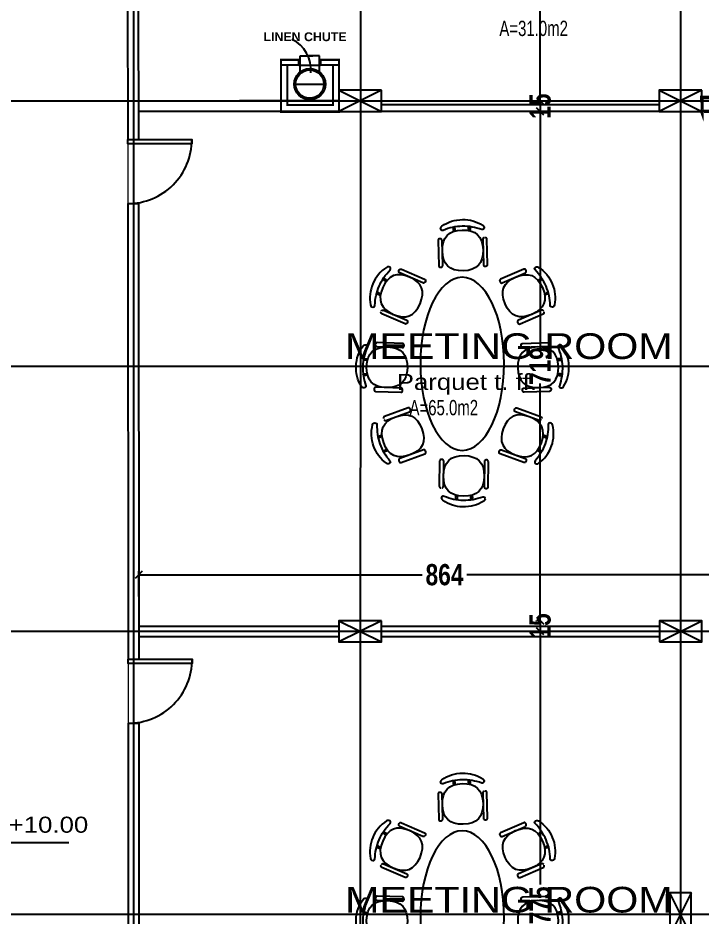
# Model space of a CAD drawing. Extents: x 285329 to 658348, y -83126 to -16980.
# Drawn here: x 350798 to 351764, y -40977 to -39706 of the extents above; entities that cross this region are included whole.
import ezdxf

# ---------------------------------------------------------------- set-up
doc = ezdxf.new("R2010")
doc.units = 0
doc.layers.get('0').update_dxf_attribs({"linetype": 'CONTINUOUS'})
doc.layers.get('DEFPOINTS').update_dxf_attribs({"color": 9, "linetype": 'CONTINUOUS'})
for name, color, linetype, lineweight in [('A-text finishing', 6, 'CONTINUOUS', 13), ('A-text function', 30, 'CONTINUOUS', 20), ('VIS', 8, 'CONTINUOUS', 18)]:
    doc.layers.add(name, color=color, linetype=linetype, lineweight=lineweight)
for name, color, linetype in [('AXIS', 1, 'CONTINUOUS'), ('COLUMN', 5, 'CONTINUOUS'), ('FURNITURE', 4, 'CONTINUOUS'), ('TEXT', 3, 'CONTINUOUS'), ('WALL', 7, 'CONTINUOUS'), ('WALL1', 2, 'CONTINUOUS')]:
    doc.layers.add(name, color=color, linetype=linetype)
doc.styles.add('ARIAL', font='BOD_CB.TTF', dxfattribs={"width": 1.2})
doc.styles.add('CITYBLUEPRINT', font='cityb___.ttf', dxfattribs={"width": 0.8})
doc.styles.get("Standard").update_dxf_attribs({"font": 'sanss___.ttf', "height": 15})
doc.styles.add('STYLE4', font='arialbd.ttf', dxfattribs={"height": 0.2})
doc.dimstyles.new('50', dxfattribs={"dimtxt": 30, "dimasz": 10, "dimexe": 5, "dimexo": 6, "dimgap": 5, "dimtad": 0, "dimdec": 0, "dimdsep": 46, "dimtxsty": 'CITYBLUEPRINT', "dimblk1": 'OBLIQUE', "dimblk2": 'OBLIQUE', "dimsah": 1, "dimcen": 0.05, "dimdle": 0.03, "dimclre": 22, "dimclrt": 7, "dimadec": 0, "dimazin": 0, "dimtfac": 1, "dimtdec": 0, "dimtix": 1, "dimtmove": 0, "dimatfit": 3, "dimldrblk": 'OBLIQUE', "dimfxl": 1, "dimtolj": 1, "dimtzin": 0, "dimarcsym": 0})

# ---------------------------------------------------------------- blocks, each defined once
blk = doc.blocks.new('COLUMN')
at = {"layer": 'AXIS'}
for p, q in [((236924.7, -9644.3), (236984.7, -9674.3)), ((236984.7, -9644.3), (236924.7, -9674.3))]:
    blk.add_line(p, q, dxfattribs=at)
at = {"layer": 'COLUMN'}
blk.add_lwpolyline([(236924.7, -9644.3), (236984.7, -9644.3), (236984.7, -9674.3), (236924.7, -9674.3)], close=True, dxfattribs=at)
blk = doc.blocks.new('cbcb')
at = {"layer": 'AXIS'}
for p, q in [((328671.3, -10741.8), (328670.7, -14326.1)), ((329123.2, -10741.8), (329122.7, -14326.1)), ((327238.2, -11454.5), (329573.7, -11454.5)), ((327245.1, -11829.3), (329572, -11829.3)), ((327229.2, -12204), (329570.3, -12204)), ((327222.6, -12603.7), (329572, -12603.7))]:
    blk.add_line(p, q, dxfattribs=at)
at = {"layer": 'WALL', "linetype": 'Continuous', "ltscale": 3}
blk.add_lwpolyline([(329108.2, -12211.8), (329108, -12211.8)], dxfattribs=at)
at = {"layer": 'WALL', "linetype": 'Continuous', "xscale": -1}
for p in [(565625.4, -1795.2), (566077.9, -1795.2), (565625.4, -2544.7)]:
    blk.add_blockref('COLUMN', p, dxfattribs=at)
for p, rotation in [((92168.8, -21863.3), 180), ((338782.5, -249558.4), 270)]:
    blk.add_blockref('COLUMN', p, dxfattribs=dict(at, rotation=rotation))
blk = doc.blocks.new('dining 8ppl')
for points in [[(2.2, 123.9, 0.149661), (-20.9, 115.8, 0.49793), (-21.6, 111.3, 0.313814), (-19.5, 110.9, -0.093303), (2.9, 116.1, -0.092992), (25.6, 112.6, 0.313814), (27.6, 113.2, 0.49793), (26.6, 117.6, 0.1536)], [(13.5, 113.2, 0.039111), (13.5, 114.1, 0.051874), (13.3, 114.8, 0.095151), (13, 115.4, 0.20992), (12.7, 115.5, 0.20992), (12.4, 115.4, 0.095151), (12, 114.9, 0.051874), (11.8, 114.2, 0.039111), (11.7, 113.2, 0.039111), (11.8, 112.2, 0.051874), (12, 111.5, 0.095151), (12.3, 111, 0.20992), (12.6, 110.8, 0.20992), (12.9, 111, 0.095151), (13.2, 111.5, 0.051874), (13.4, 112.2, 0.039111)], [(-93.3, 104.5, -0.149661), (-68.9, 107, -0.49793), (-66.4, 103.3, -0.313814), (-68.2, 102, 0.093303), (-90.6, 97.1, 0.092992), (-109.6, 84.3, -0.313814), (-111.7, 83.9, -0.49793), (-112.7, 88.3, -0.1536)], [(-4.2, 113, 0.039111), (-4.3, 113.9, 0.051874), (-4.4, 114.6, 0.095151), (-4.8, 115.2, 0.20992), (-5.1, 115.3, 0.20992), (-5.3, 115.2, 0.095151), (-5.7, 114.7, 0.051874), (-5.9, 114, 0.039111), (-6, 113, 0.039111), (-5.9, 112.1, 0.051874), (-5.8, 111.4, 0.095151), (-5.4, 110.8, 0.20992), (-5.1, 110.7, 0.20992), (-4.9, 110.8, 0.095151), (-4.5, 111.3, 0.051874), (-4.3, 112, 0.039111)], [(95.9, 103.5, 0.149661), (71.4, 104.7, 0.49793), (69.1, 100.8, 0.313814), (70.9, 99.6, -0.093303), (93.6, 96.1, -0.092992), (113.3, 84.4, 0.313814), (115.4, 84.1, 0.49793), (116.1, 88.6, 0.1536)], [(-82.8, 97.3, -0.039111), (-83.2, 98.2, -0.051874), (-83.3, 98.9, -0.095151), (-83.3, 99.6, -0.20992), (-83.1, 99.8, -0.20992), (-82.8, 99.9, -0.095151), (-82.2, 99.5, -0.051874), (-81.7, 99, -0.039111), (-81.2, 98.1, -0.039111), (-80.9, 97.3, -0.051874), (-80.7, 96.5, -0.095151), (-80.8, 95.9, -0.20992), (-81, 95.6, -0.20992), (-81.3, 95.6, -0.095151), (-81.9, 96, -0.051874), (-82.3, 96.5, -0.039111)], [(32.1, 101.1), (33.1, 71.7, -0.414214), (31.3, 69.7), (30.3, 69.7, -0.414214), (28.3, 71.5), (27.4, 101, -0.414214), (29.2, 102.9), (30.2, 103, -0.414214)], [(85.8, 95.8, 0.039111), (86.1, 96.7, 0.051874), (86.2, 97.4, 0.095151), (86.1, 98.1, 0.20992), (85.9, 98.3, 0.20992), (85.6, 98.3, 0.095151), (85, 97.9, 0.051874), (84.6, 97.4, 0.039111), (84.2, 96.5, 0.039111), (83.9, 95.6, 0.051874), (83.8, 94.9, 0.095151), (83.9, 94.2, 0.20992), (84.1, 94, 0.20992), (84.4, 94, 0.095151), (84.9, 94.4, 0.051874), (85.4, 95, 0.039111)], [(-98.9, 89.9, -0.039111), (-99.3, 90.8, -0.051874), (-99.4, 91.5, -0.095151), (-99.4, 92.2, -0.20992), (-99.2, 92.4, -0.20992), (-98.9, 92.4, -0.095151), (-98.3, 92.1, -0.051874), (-97.8, 91.6, -0.039111), (-97.3, 90.7, -0.039111), (-97, 89.8, -0.051874), (-96.8, 89.1, -0.095151), (-96.9, 88.5, -0.20992), (-97.1, 88.2, -0.20992), (-97.4, 88.2, -0.095151), (-98, 88.6, -0.051874), (-98.4, 89.1, -0.039111)], [(102.3, 89.4, 0.039111), (102.6, 90.3, 0.051874), (102.7, 91, 0.095151), (102.6, 91.7, 0.20992), (102.4, 91.9, 0.20992), (102.1, 91.9, 0.095151), (101.6, 91.5, 0.051874), (101.1, 90.9, 0.039111), (100.7, 90.1, 0.039111), (100.4, 89.2, 0.051874), (100.3, 88.4, 0.095151), (100.4, 87.8, 0.20992), (100.6, 87.6, 0.20992), (100.9, 87.6, 0.095151), (101.4, 87.9, 0.051874), (101.9, 88.5, 0.039111)], [(-110.6, 71.1), (-98.9, 44.1, 0.414214), (-96.4, 43.1), (-95.5, 43.5, 0.414214), (-94.5, 46), (-106.3, 73, 0.414214), (-108.8, 74), (-109.6, 73.6, 0.414214)], [(115.1, 71.2), (105, 43.6, -0.414214), (102.6, 42.5), (101.7, 42.8, -0.414214), (100.5, 45.2), (110.6, 72.9, -0.414214), (113.1, 74), (114, 73.7, -0.414214)], [(-168.5, -0.2, 0.149661), (-161.8, -23.8, 0.49793), (-157.4, -24.8, 0.313814), (-156.8, -22.7, -0.093303), (-160.7, 0, -0.092992), (-155.9, 22.4, 0.313814), (-156.4, 24.5, 0.49793), (-160.8, 23.8, 0.1536)], [(-144.1, 28.3), (-114.6, 27.5, -0.414214), (-112.8, 25.6), (-112.8, 24.6, -0.414214), (-114.7, 22.8), (-144.2, 23.6, -0.414214), (-146, 25.5), (-146, 26.4, -0.414214)], [(167, -0.7, 0.149661), (159.3, 22.6, 0.49793), (154.9, 23.4, 0.313814), (154.4, 21.2, -0.093303), (159.2, -1.3, -0.092992), (155.2, -23.8, 0.313814), (155.8, -25.9, 0.49793), (160.2, -25, 0.1536)], [(-157.2, 10.4, 0.039111), (-158.1, 10.4, 0.051874), (-158.8, 10.3, 0.095151), (-159.4, 10, 0.20992), (-159.6, 9.7, 0.20992), (-159.5, 9.4, 0.095151), (-158.9, 9, 0.051874), (-158.2, 8.8, 0.039111), (-157.3, 8.6, 0.039111), (-156.3, 8.6, 0.051874), (-155.6, 8.8, 0.095151), (-155, 9.1, 0.20992), (-154.9, 9.3, 0.20992), (-155, 9.6, 0.095151), (-155.5, 10, 0.051874), (-156.2, 10.3, 0.039111)], [(156.2, 5.9, 0.039111), (157.1, 6, 0.051874), (157.8, 6.1, 0.095151), (158.4, 6.5, 0.20992), (158.6, 6.7, 0.20992), (158.4, 7, 0.095151), (157.9, 7.4, 0.051874), (157.2, 7.6, 0.039111), (156.2, 7.7, 0.039111), (155.3, 7.7, 0.051874), (154.6, 7.5, 0.095151), (154, 7.2, 0.20992), (153.9, 6.9, 0.20992), (154, 6.6, 0.095151), (154.5, 6.3, 0.051874), (155.2, 6, 0.039111)], [(-158, -7.3, 0.039111), (-159, -7.3, 0.051874), (-159.7, -7.4, 0.095151), (-160.3, -7.7, 0.20992), (-160.4, -8, 0.20992), (-160.3, -8.3, 0.095151), (-159.8, -8.7, 0.051874), (-159.1, -8.9, 0.039111), (-158.1, -9.1, 0.039111), (-157.2, -9.1, 0.051874), (-156.5, -8.9, 0.095151), (-155.9, -8.6, 0.20992), (-155.7, -8.4, 0.20992), (-155.8, -8.1, 0.095151), (-156.4, -7.7, 0.051874), (-157.1, -7.4, 0.039111)], [(156, -11.8, 0.039111), (157, -11.8, 0.051874), (157.7, -11.6, 0.095151), (158.3, -11.3, 0.20992), (158.4, -11, 0.20992), (158.3, -10.7, 0.095151), (157.7, -10.3, 0.051874), (157, -10.1, 0.039111), (156.1, -10, 0.039111), (155.1, -10.1, 0.051874), (154.4, -10.2, 0.095151), (153.8, -10.5, 0.20992), (153.7, -10.8, 0.20992), (153.8, -11.1, 0.095151), (154.4, -11.5, 0.051874), (155.1, -11.7, 0.039111)], [(143.6, -30.2), (114.2, -30.5, -0.414214), (112.2, -28.7), (112.2, -27.7, -0.414214), (114.1, -25.8), (143.5, -25.4, -0.414214), (145.5, -27.3), (145.5, -28.2, -0.414214)], [(-110.6, -71.7), (-98.9, -44.7, -0.414214), (-96.4, -43.7), (-95.5, -44.1, -0.414214), (-94.5, -46.6), (-106.3, -73.6, -0.414214), (-108.8, -74.6), (-109.6, -74.2, -0.414214)], [(115.1, -71.9), (105, -44.2, 0.414214), (102.6, -43.1), (101.7, -43.4, 0.414214), (100.5, -45.8), (110.6, -73.5, 0.414214), (113.1, -74.6), (114, -74.3, 0.414214)], [(32.1, -101.7), (33.1, -72.3, 0.414214), (31.3, -70.4), (30.3, -70.3, 0.414214), (28.3, -72.2), (27.4, -101.6, 0.414214), (29.2, -103.6), (30.2, -103.6, 0.414214)], [(-93.3, -105.1, 0.149661), (-68.9, -107.6, 0.49793), (-66.4, -103.9, 0.313814), (-68.2, -102.6, -0.093303), (-90.6, -97.8, -0.092992), (-109.6, -84.9, 0.313814), (-111.7, -84.6, 0.49793), (-112.7, -89, 0.1536)], [(-98.9, -90.6, 0.039111), (-99.3, -91.4, 0.051874), (-99.4, -92.2, 0.095151), (-99.4, -92.8, 0.20992), (-99.2, -93.1, 0.20992), (-98.9, -93.1, 0.095151), (-98.3, -92.7, 0.051874), (-97.8, -92.2, 0.039111), (-97.3, -91.3, 0.039111), (-97, -90.5, 0.051874), (-96.8, -89.7, 0.095151), (-96.9, -89.1, 0.20992), (-97.1, -88.9, 0.20992), (-97.4, -88.8, 0.095151), (-98, -89.2, 0.051874), (-98.4, -89.7, 0.039111)], [(95.9, -104.2, -0.149661), (71.4, -105.3, -0.49793), (69.1, -101.4, -0.313814), (70.9, -100.2, 0.093303), (93.6, -96.7, 0.092992), (113.3, -85, -0.313814), (115.4, -84.8, -0.49793), (116.1, -89.2, -0.1536)], [(102.3, -90, -0.039111), (102.6, -90.9, -0.051874), (102.7, -91.6, -0.095151), (102.6, -92.3, -0.20992), (102.4, -92.5, -0.20992), (102.1, -92.5, -0.095151), (101.6, -92.1, -0.051874), (101.1, -91.5, -0.039111), (100.7, -90.7, -0.039111), (100.4, -89.8, -0.051874), (100.3, -89.1, -0.095151), (100.4, -88.4, -0.20992), (100.6, -88.2, -0.20992), (100.9, -88.2, -0.095151), (101.4, -88.6, -0.051874), (101.9, -89.1, -0.039111)], [(-82.8, -98, 0.039111), (-83.2, -98.9, 0.051874), (-83.3, -99.6, 0.095151), (-83.3, -100.2, 0.20992), (-83.1, -100.5, 0.20992), (-82.8, -100.5, 0.095151), (-82.2, -100.1, 0.051874), (-81.7, -99.6, 0.039111), (-81.2, -98.8, 0.039111), (-80.9, -97.9, 0.051874), (-80.7, -97.2, 0.095151), (-80.8, -96.5, 0.20992), (-81, -96.3, 0.20992), (-81.3, -96.3, 0.095151), (-81.9, -96.6, 0.051874), (-82.3, -97.1, 0.039111)], [(85.8, -96.4, -0.039111), (86.1, -97.4, -0.051874), (86.2, -98.1, -0.095151), (86.1, -98.7, -0.20992), (85.9, -98.9, -0.20992), (85.6, -98.9, -0.095151), (85, -98.6, -0.051874), (84.6, -98, -0.039111), (84.2, -97.1, -0.039111), (83.9, -96.2, -0.051874), (83.8, -95.5, -0.095151), (83.9, -94.9, -0.20992), (84.1, -94.6, -0.20992), (84.4, -94.6, -0.095151), (84.9, -95, -0.051874), (85.4, -95.6, -0.039111)], [(2.2, -124.5, -0.149661), (-20.9, -116.4, -0.49793), (-21.6, -112, -0.313814), (-19.5, -111.5, 0.093303), (2.9, -116.8, 0.092992), (25.6, -113.3, -0.313814), (27.6, -113.8, -0.49793), (26.6, -118.2, -0.1536)], [(-4.2, -113.6, -0.039111), (-4.3, -114.6, -0.051874), (-4.4, -115.3, -0.095151), (-4.8, -115.8, -0.20992), (-5.1, -116, -0.20992), (-5.3, -115.8, -0.095151), (-5.7, -115.3, -0.051874), (-5.9, -114.6, -0.039111), (-6, -113.6, -0.039111), (-5.9, -112.7, -0.051874), (-5.8, -112, -0.095151), (-5.4, -111.4, -0.20992), (-5.1, -111.3, -0.20992), (-4.9, -111.4, -0.095151), (-4.5, -112, -0.051874), (-4.3, -112.6, -0.039111)], [(13.5, -113.8, -0.039111), (13.5, -114.7, -0.051874), (13.3, -115.5, -0.095151), (13, -116, -0.20992), (12.7, -116.2, -0.20992), (12.4, -116, -0.095151), (12, -115.5, -0.051874), (11.8, -114.8, -0.039111), (11.7, -113.8, -0.039111), (11.8, -112.9, -0.051874), (12, -112.2, -0.095151), (12.3, -111.6, -0.20992), (12.6, -111.5, -0.20992), (12.9, -111.6, -0.095151), (13.2, -112.1, -0.051874), (13.4, -112.8, -0.039111)]]:
    blk.add_lwpolyline(points, format="xyb", close=True)
for points in [[(-14.3, 105.1), (-16.8, 101.7), (-18.5, 97.5), (-19.5, 92.7), (-19.7, 87.1), (-19.1, 81.5), (-17.9, 76.7), (-15.9, 72.7), (-13.2, 69.5), (-9.7, 67), (-5.6, 65.3), (-0.7, 64.3), (4.8, 64.1), (10.4, 64.7), (15.2, 65.9), (19.2, 67.9), (22.4, 70.6), (24.9, 74.1), (26.6, 78.2), (27.6, 83.1), (27.8, 88.6), (27.2, 94.2), (26, 99), (24, 103), (21.3, 106.2), (17.9, 108.7), (13.7, 110.4), (8.9, 111.4), (3.3, 111.6), (-2.3, 111), (-7.1, 109.8), (-11.1, 107.8)], [(-70.3, 94.5), (-66.6, 92.5), (-63.3, 89.5), (-60.3, 85.5), (-57.8, 80.6), (-55.9, 75.3), (-55, 70.4), (-55.1, 65.9), (-56.1, 61.9), (-58.2, 58.1), (-61.2, 54.8), (-65.1, 51.9), (-70.1, 49.3), (-75.4, 47.4), (-80.2, 46.5), (-84.7, 46.6), (-88.8, 47.7), (-92.5, 49.7), (-95.8, 52.7), (-98.8, 56.7), (-101.3, 61.6), (-103.2, 66.9), (-104.1, 71.8), (-104, 76.3), (-103, 80.4), (-101, 84.1), (-97.9, 87.4), (-94, 90.3), (-89, 92.9), (-83.8, 94.8), (-78.9, 95.7), (-74.4, 95.6)], [(73.5, 92.3), (69.9, 90), (66.7, 86.8), (64, 82.7), (61.8, 77.6), (60.2, 72.2), (59.6, 67.3), (60, 62.8), (61.2, 58.8), (63.5, 55.2), (66.7, 52.1), (70.8, 49.4), (75.9, 47.1), (81.3, 45.6), (86.2, 44.9), (90.7, 45.3), (94.7, 46.6), (98.3, 48.8), (101.4, 52), (104.1, 56.2), (106.4, 61.3), (108, 66.6), (108.6, 71.5), (108.2, 76), (106.9, 80), (104.7, 83.6), (101.5, 86.8), (97.3, 89.5), (92.2, 91.7), (86.9, 93.3), (82, 93.9), (77.5, 93.6)], [(-150.7, -17.9), (-147.4, -20.5), (-143.4, -22.5), (-138.6, -23.7), (-133, -24.2), (-127.5, -24), (-122.6, -23), (-118.5, -21.3), (-115.1, -18.8), (-112.4, -15.5), (-110.4, -11.5), (-109.2, -6.7), (-108.7, -1.1), (-108.9, 4.5), (-109.9, 9.3), (-111.7, 13.4), (-114.2, 16.8), (-117.4, 19.5), (-121.5, 21.5), (-126.3, 22.7), (-131.8, 23.2), (-137.4, 23), (-142.3, 22), (-146.4, 20.3), (-149.8, 17.8), (-152.5, 14.5), (-154.4, 10.5), (-155.7, 5.7), (-156.2, 0.1), (-156, -5.5), (-155, -10.3), (-153.2, -14.5)], [(148.5, 16.2), (145.1, 18.8), (141, 20.6), (136.2, 21.6), (130.6, 21.9), (125, 21.5), (120.2, 20.3), (116.2, 18.4), (112.9, 15.8), (110.3, 12.4), (108.5, 8.3), (107.4, 3.4), (107.1, -2.1), (107.6, -7.7), (108.8, -12.5), (110.7, -16.6), (113.3, -19.9), (116.7, -22.4), (120.8, -24.2), (125.6, -25.3), (131.2, -25.6), (136.8, -25.1), (141.6, -24), (145.6, -22.1), (148.9, -19.4), (151.5, -16), (153.3, -11.9), (154.3, -7.1), (154.6, -1.5), (154.2, 4), (153, 8.8), (151.1, 12.9)], [(-70.3, -95.2), (-66.6, -93.1), (-63.3, -90.1), (-60.3, -86.1), (-57.8, -81.2), (-55.9, -75.9), (-55, -71.1), (-55.1, -66.6), (-56.1, -62.5), (-58.2, -58.8), (-61.2, -55.4), (-65.1, -52.5), (-70.1, -49.9), (-75.4, -48.1), (-80.2, -47.2), (-84.7, -47.2), (-88.8, -48.3), (-92.5, -50.3), (-95.8, -53.3), (-98.8, -57.3), (-101.3, -62.3), (-103.2, -67.5), (-104.1, -72.4), (-104, -76.9), (-103, -81), (-101, -84.7), (-97.9, -88), (-94, -91), (-89, -93.5), (-83.8, -95.4), (-78.9, -96.3), (-74.4, -96.2)], [(73.5, -92.9), (69.9, -90.6), (66.7, -87.4), (64, -83.3), (61.8, -78.2), (60.2, -72.8), (59.6, -67.9), (60, -63.5), (61.2, -59.4), (63.5, -55.8), (66.7, -52.7), (70.8, -50), (75.9, -47.7), (81.3, -46.2), (86.2, -45.6), (90.7, -45.9), (94.7, -47.2), (98.3, -49.5), (101.4, -52.6), (104.1, -56.8), (106.4, -61.9), (108, -67.3), (108.6, -72.2), (108.2, -76.6), (106.9, -80.7), (104.7, -84.3), (101.5, -87.4), (97.3, -90.1), (92.2, -92.4), (86.9, -93.9), (82, -94.5), (77.5, -94.2)], [(-14.3, -105.7), (-16.8, -102.3), (-18.5, -98.1), (-19.5, -93.3), (-19.7, -87.7), (-19.1, -82.2), (-17.9, -77.4), (-15.9, -73.3), (-13.2, -70.1), (-9.7, -67.6), (-5.6, -65.9), (-0.7, -64.9), (4.8, -64.7), (10.4, -65.3), (15.2, -66.6), (19.2, -68.5), (22.4, -71.3), (24.9, -74.7), (26.6, -78.8), (27.6, -83.7), (27.8, -89.3), (27.2, -94.8), (26, -99.6), (24, -103.6), (21.3, -106.9), (17.9, -109.3), (13.7, -111.1), (8.9, -112), (3.3, -112.2), (-2.3, -111.7), (-7.1, -110.4), (-11.1, -108.4)]]:
    blk.add_lwpolyline(points, close=True)
for points in [[(-61.7, 94.4, 0.414214), (-62.7, 91.9), (-51, 64.9, 0.414214), (-48.5, 63.9), (-47.6, 64.3, 0.414214), (-46.6, 66.8), (-58.3, 93.8, 0.414214), (-60.8, 94.8)], [(-22, 101.3, -0.414214), (-20.1, 99.4), (-19.1, 70, -0.414214), (-21, 68), (-21.9, 68, -0.414214), (-23.9, 69.8), (-24.8, 99.3, -0.414214), (-23, 101.2)], [(64.9, 91.6, -0.414214), (66, 89.2), (55.9, 61.5, -0.414214), (53.5, 60.4), (52.6, 60.7, -0.414214), (51.5, 63.1), (61.6, 90.8, -0.414214), (64, 91.9)], [(144.8, 24, -0.414214), (142.9, 22.1), (113.5, 21.7, -0.414214), (111.6, 23.6), (111.6, 24.5, -0.414214), (113.4, 26.4), (142.9, 26.8, -0.414214), (144.8, 24.9)], [(-147.3, -25.8, -0.414214), (-145.4, -23.9), (-116, -24.7, -0.414214), (-114.1, -26.6), (-114.1, -27.6, -0.414214), (-116.1, -29.4), (-145.5, -28.7, -0.414214), (-147.4, -26.7)], [(64.9, -92.2, 0.414214), (66, -89.8), (55.9, -62.1, 0.414214), (53.5, -61), (52.6, -61.3, 0.414214), (51.5, -63.8), (61.6, -91.4, 0.414214), (64, -92.6)], [(-61.7, -95, -0.414214), (-62.7, -92.5), (-51, -65.5, -0.414214), (-48.5, -64.5), (-47.6, -64.9, -0.414214), (-46.6, -67.4), (-58.3, -94.4, -0.414214), (-60.8, -95.4)], [(-22, -101.9, 0.414214), (-20.1, -100), (-19.1, -70.6, 0.414214), (-21, -68.7), (-21.9, -68.6, 0.414214), (-23.9, -70.5), (-24.8, -99.9, 0.414214), (-23, -101.9)]]:
    blk.add_lwpolyline(points, format="xyb")
blk.add_ellipse((0, 0), major_axis=(-101.1, 0), ratio=0.483764)
blk = doc.blocks.new('_Oblique')
at = {"color": 0, "lineweight": -2}
blk.add_line((-0.5, -0.5), (0.5, 0.5), dxfattribs=at)
blk = doc.blocks.new('*D2500')
at = {"layer": 'DEFPOINTS', "color": 0, "linetype": 'Continuous', "lineweight": 5, "transparency": 16777216}
for p in [(351548.8, -39343.1), (351535.9, -39823.5), (351535.9, -39823.5)]:
    blk.add_point(p, dxfattribs=at)
at = {"layer": 'VIS', "color": 22, "linetype": 'Continuous', "lineweight": -2, "transparency": 16777216}
for p, q in [((351542.8, -39343.1), (351530.9, -39343.1)), ((351529.9, -39823.5), (351530.9, -39823.5))]:
    blk.add_line(p, q, dxfattribs=at)
at = {"layer": 'VIS', "color": 0, "linetype": 'Continuous', "lineweight": -2, "transparency": 16777216}
for p, q in [((351535.9, -39343.1), (351535.9, -39549.6)), ((351535.9, -39823.6), (351535.9, -39617))]:
    blk.add_line(p, q, dxfattribs=at)
at = {"layer": 'VIS', "color": 0, "linetype": 'Continuous', "lineweight": -2, "transparency": 16777216, "xscale": 10, "yscale": 10, "zscale": 10}
for p, rotation in [((351535.9, -39343.1), 90), ((351535.9, -39823.5), 270)]:
    blk.add_blockref('_Oblique', p, dxfattribs=dict(at, rotation=rotation))
at = {"layer": 'VIS', "color": 7, "linetype": 'Continuous', "lineweight": 5, "transparency": 16777216, "insert": (351535.9, -39583.3), "char_height": 30, "attachment_point": 5, "rotation": 90, "style": 'CITYBLUEPRINT'}
blk.add_mtext('\\A1;480', dxfattribs=at)
blk = doc.blocks.new('*D2501')
at = {"layer": 'DEFPOINTS', "color": 0, "linetype": 'Continuous', "lineweight": 5, "transparency": 16777216}
for p in [(351535.9, -39823.5), (351535.9, -39838.5), (351535.9, -39838.5)]:
    blk.add_point(p, dxfattribs=at)
at = {"layer": 'VIS', "color": 0, "linetype": 'Continuous', "lineweight": -2, "transparency": 16777216}
for p, q in [((351535.9, -39823.5), (351535.9, -39813.5)), ((351535.9, -39823.5), (351535.9, -39838.5)), ((351535.9, -39838.5), (351535.9, -39848.5))]:
    blk.add_line(p, q, dxfattribs=at)
at = {"layer": 'VIS', "color": 22, "linetype": 'Continuous', "lineweight": -2, "transparency": 16777216}
for p, q in [((351529.9, -39823.5), (351530.9, -39823.5)), ((351529.9, -39838.5), (351530.9, -39838.5))]:
    blk.add_line(p, q, dxfattribs=at)
at = {"layer": 'VIS', "color": 0, "linetype": 'Continuous', "lineweight": -2, "transparency": 16777216, "xscale": 10, "yscale": 10, "zscale": 10}
for p, rotation in [((351535.9, -39823.5), 270), ((351535.9, -39838.5), 90)]:
    blk.add_blockref('_Oblique', p, dxfattribs=dict(at, rotation=rotation))
at = {"layer": 'VIS', "color": 7, "linetype": 'Continuous', "lineweight": 5, "transparency": 16777216, "insert": (351535.9, -39831), "char_height": 30, "attachment_point": 5, "rotation": 90, "style": 'CITYBLUEPRINT'}
blk.add_mtext('\\A1;15', dxfattribs=at)
blk = doc.blocks.new('*D2502')
at = {"layer": 'DEFPOINTS', "color": 0, "linetype": 'Continuous', "lineweight": 5, "transparency": 16777216}
for p in [(351535.9, -39838.5), (351535.9, -40558), (351535.9, -40558)]:
    blk.add_point(p, dxfattribs=at)
at = {"layer": 'VIS', "color": 22, "linetype": 'Continuous', "lineweight": -2, "transparency": 16777216}
for p, q in [((351529.9, -39838.5), (351530.9, -39838.5)), ((351529.9, -40558), (351530.9, -40558))]:
    blk.add_line(p, q, dxfattribs=at)
at = {"layer": 'VIS', "color": 0, "linetype": 'Continuous', "lineweight": -2, "transparency": 16777216}
for p, q in [((351535.9, -39838.5), (351535.9, -40173.7)), ((351535.9, -40558), (351535.9, -40222.8))]:
    blk.add_line(p, q, dxfattribs=at)
at = {"layer": 'VIS', "color": 0, "linetype": 'Continuous', "lineweight": -2, "transparency": 16777216, "xscale": 10, "yscale": 10, "zscale": 10}
for p, rotation in [((351535.9, -39838.5), 90), ((351535.9, -40558), 270)]:
    blk.add_blockref('_Oblique', p, dxfattribs=dict(at, rotation=rotation))
at = {"layer": 'VIS', "color": 7, "linetype": 'Continuous', "lineweight": 5, "transparency": 16777216, "insert": (351535.9, -40198.3), "char_height": 30, "attachment_point": 5, "rotation": 90, "style": 'CITYBLUEPRINT'}
blk.add_mtext('\\A1;719', dxfattribs=at)
blk = doc.blocks.new('*D2503')
at = {"layer": 'DEFPOINTS', "color": 0, "linetype": 'Continuous', "lineweight": 5, "transparency": 16777216}
for p in [(351535.9, -40558), (351535.9, -40573), (351535.9, -40573)]:
    blk.add_point(p, dxfattribs=at)
at = {"layer": 'VIS', "color": 0, "linetype": 'Continuous', "lineweight": -2, "transparency": 16777216}
for p, q in [((351535.9, -40558), (351535.9, -40548)), ((351535.9, -40558), (351535.9, -40573)), ((351535.9, -40573), (351535.9, -40583))]:
    blk.add_line(p, q, dxfattribs=at)
at = {"layer": 'VIS', "color": 22, "linetype": 'Continuous', "lineweight": -2, "transparency": 16777216}
for p, q in [((351529.9, -40558), (351530.9, -40558)), ((351529.9, -40573), (351530.9, -40573))]:
    blk.add_line(p, q, dxfattribs=at)
at = {"layer": 'VIS', "color": 0, "linetype": 'Continuous', "lineweight": -2, "transparency": 16777216, "xscale": 10, "yscale": 10, "zscale": 10}
for p, rotation in [((351535.9, -40558), 270), ((351535.9, -40573), 90)]:
    blk.add_blockref('_Oblique', p, dxfattribs=dict(at, rotation=rotation))
at = {"layer": 'VIS', "color": 7, "linetype": 'Continuous', "lineweight": 5, "transparency": 16777216, "insert": (351535.9, -40565.5), "char_height": 30, "attachment_point": 5, "rotation": 90, "style": 'CITYBLUEPRINT'}
blk.add_mtext('\\A1;15', dxfattribs=at)
blk = doc.blocks.new('*D2504')
at = {"layer": 'DEFPOINTS', "color": 0, "linetype": 'Continuous', "lineweight": 5, "transparency": 16777216}
for p in [(351535.9, -40573), (351535.9, -41347.7), (351535.9, -41347.7)]:
    blk.add_point(p, dxfattribs=at)
at = {"layer": 'VIS', "color": 22, "linetype": 'Continuous', "lineweight": -2, "transparency": 16777216}
for p, q in [((351529.9, -40573), (351530.9, -40573)), ((351529.9, -41347.7), (351530.9, -41347.7))]:
    blk.add_line(p, q, dxfattribs=at)
at = {"layer": 'VIS', "color": 0, "linetype": 'Continuous', "lineweight": -2, "transparency": 16777216}
for p, q in [((351535.9, -40573), (351535.9, -40930.9)), ((351535.9, -41347.7), (351535.9, -40989.8))]:
    blk.add_line(p, q, dxfattribs=at)
at = {"layer": 'VIS', "color": 0, "linetype": 'Continuous', "lineweight": -2, "transparency": 16777216, "xscale": 10, "yscale": 10, "zscale": 10}
for p, rotation in [((351535.9, -40573), 90), ((351535.9, -41347.7), 270)]:
    blk.add_blockref('_Oblique', p, dxfattribs=dict(at, rotation=rotation))
at = {"layer": 'VIS', "color": 7, "linetype": 'Continuous', "lineweight": 5, "transparency": 16777216, "insert": (351535.9, -40960.4), "char_height": 30, "attachment_point": 5, "rotation": 90, "style": 'CITYBLUEPRINT'}
blk.add_mtext('\\A1;775', dxfattribs=at)
blk = doc.blocks.new('*D2514')
at = {"layer": 'DEFPOINTS', "color": 0, "linetype": 'Continuous', "lineweight": 5, "transparency": 16777216}
for p in [(351832.6, -40493.2), (351832.6, -40513.2), (350968.9, -40529.7)]:
    blk.add_point(p, dxfattribs=at)
at = {"layer": 'VIS', "color": 22, "linetype": 'Continuous', "lineweight": -2, "transparency": 16777216}
for p, q in [((350968.9, -40523.7), (350968.9, -40488.2)), ((351832.6, -40507.2), (351832.6, -40488.2))]:
    blk.add_line(p, q, dxfattribs=at)
at = {"layer": 'VIS', "color": 0, "linetype": 'Continuous', "lineweight": -2, "transparency": 16777216}
for p, q in [((350968.9, -40493.2), (351369.2, -40493.2)), ((351832.7, -40493.2), (351432.3, -40493.2))]:
    blk.add_line(p, q, dxfattribs=at)
at = {"layer": 'VIS', "color": 0, "linetype": 'Continuous', "lineweight": -2, "transparency": 16777216, "xscale": 10, "yscale": 10, "zscale": 10, "rotation": 180}
blk.add_blockref('_Oblique', (350968.9, -40493.2), dxfattribs=at)
at = {"layer": 'VIS', "color": 0, "linetype": 'Continuous', "lineweight": -2, "transparency": 16777216, "xscale": 10, "yscale": 10, "zscale": 10}
blk.add_blockref('_Oblique', (351832.6, -40493.2), dxfattribs=at)
at = {"layer": 'VIS', "color": 7, "linetype": 'Continuous', "lineweight": 5, "transparency": 16777216, "insert": (351400.8, -40493.2), "char_height": 30, "attachment_point": 5, "style": 'CITYBLUEPRINT'}
blk.add_mtext('\\A1;864', dxfattribs=at)

msp = doc.modelspace()

# ---------------------------------------------------------------- linework, layer by layer
at = {"layer": 'AXIS'}
msp.add_line((350961.98, -42661.74), (350961.98, -39010.91), dxfattribs=at)
at = {"layer": 'FURNITURE'}
msp.add_line((351251.67, -40573.04), (351332.98, -40573.04), dxfattribs=at)
at = {"layer": 'FURNITURE', "flags": 128}
for points in [[(350953.61, -39878.3), (351043.92, -39878.3), (351043.92, -39884.3), (350953.61, -39884.3), (350953.61, -39878.3)], [(350954.13, -40612.63), (351044.44, -40612.63), (351044.44, -40618.63), (350954.13, -40618.63), (350954.13, -40612.63)]]:
    msp.add_lwpolyline(points, dxfattribs=at)
at = {"layer": 'FURNITURE'}
for centre in [(350953.61, -39878.3), (350954.13, -40612.63)]:
    msp.add_arc(centre, 90.31, 269.93904, 0, dxfattribs=at)
at = {"layer": 'VIS', "linetype": 'Continuous', "lineweight": 5}
for p, q in [((350953.61, -39878.3), (350953.52, -39968.61)), ((350954.13, -40612.63), (350954.03, -40702.94))]:
    msp.add_line(p, q, dxfattribs=at)
at = {"layer": 'WALL', "ltscale": 3}
for p, q in [((350953.23, -39562.61), (350953.45, -39878.31)), ((350968.32, -39683.38), (350968.45, -39878.3)), ((351251.67, -39823.54), (350968.42, -39823.74)), ((351252.14, -39823.54), (351111.45, -39823.54)), ((351252.14, -39823.54), (351111.45, -39823.54)), ((351251.67, -39838.54), (350968.43, -39838.74)), ((350953.52, -39968.61), (350968.42, -39968.6)), ((350953.52, -39968.61), (350953.97, -40612.64)), ((350968.52, -39968.6), (350968.97, -40612.63)), ((350968.94, -40565.54), (351251.67, -40565.54)), ((351311.67, -40565.54), (351704.46, -40565.54)), ((350968.95, -40580.54), (351251.67, -40580.54)), ((351311.67, -40580.54), (351704.46, -40580.54)), ((350954.03, -40702.94), (350968.93, -40702.93)), ((350954.03, -40702.94), (350954.49, -41347.71)), ((350969.03, -40702.93), (350969.49, -41347.7))]:
    msp.add_line(p, q, dxfattribs=at)
at = {"layer": 'WALL', "linetype": 'Continuous'}
for p, q in [((351196.82, -39785.27), (351196.82, -39759.83)), ((351196.82, -39759.83), (351214.91, -39759.83)), ((351224.21, -39759.83), (351206.13, -39759.83)), ((351224.21, -39785.27), (351224.21, -39759.83)), ((351194.95, -39772.85), (351225.88, -39772.85)), ((351190.52, -39799.84), (351230.52, -39799.84)), ((351311.67, -39828.54), (351704.14, -39828.54)), ((351704.14, -39838.54), (351311.67, -39838.54)), ((350953.61, -39878.3), (350968.61, -39878.3)), ((350954.13, -40612.63), (350969.13, -40612.63)), ((350729.94, -40871.35), (350870.29, -40871.35))]:
    msp.add_line(p, q, dxfattribs=at)
at = {"layer": 'WALL', "linetype": 'Continuous', "ltscale": 3, "const_width": 5}
msp.add_lwpolyline([(351853.68, -39438.08), (351952.62, -39438.08), (351907.34, -39838.32), (351764.06, -39838.32), (351764.14, -39838.54), (351764.14, -39818.71), (351887.34, -39818.71), (351932.62, -39458.08), (351853.68, -39458.08), (351853.68, -39438.08)], dxfattribs=at)
at = {"layer": 'WALL', "linetype": 'Continuous', "const_width": 3}
for points in [[(351251.67, -39839.31), (351169.97, -39839.31), (351169.97, -39765.51)], [(351169.97, -39765.51), (351178.97, -39765.51), (351194.95, -39765.51), (351194.95, -39772.85), (351178.97, -39772.85)], [(351243.3, -39829.31), (351243.3, -39772.85), (351225.88, -39772.85), (351225.88, -39765.51), (351251.67, -39765.51), (351251.67, -39839.31), (351169.97, -39839.31), (351169.97, -39765.51), (351194.95, -39765.51), (351194.95, -39772.85), (351178.97, -39772.85), (351178.97, -39829.31), (351243.3, -39829.31), (351243.3, -39772.85), (351225.88, -39772.85), (351225.88, -39765.51), (351251.67, -39765.51)], [(351196.82, -39765.51), (351169.97, -39765.51)], [(351196.82, -39772.85), (351169.97, -39772.85)], [(351251.67, -39765.51), (351224.21, -39765.51)], [(351251.67, -39772.85), (351224.21, -39772.85)], [(351251.67, -39765.51), (351242.58, -39765.51), (351225.88, -39765.51), (351225.88, -39772.85), (351242.58, -39772.85)], [(351244.56, -39839.43), (351244.56, -39839.31)]]:
    msp.add_lwpolyline(points, dxfattribs=at)
at = {"layer": 'WALL', "linetype": 'Continuous'}
for radius in [22, 20]:
    msp.add_circle((351210.52, -39799.84), radius, dxfattribs=at)
at = {"layer": 'WALL', "linetype": 'Continuous', "ltscale": 3}
msp.add_arc((351165.12, -39779.11), 46.98, 354.04144, 64.79616, dxfattribs=at)
at = {"layer": 'WALL1', "linetype": 'ByBlock', "ltscale": 3}
msp.add_line((351169.97, -39780.51), (351169.97, -39765.51), dxfattribs=at)

# ---------------------------------------------------------------- block references
at = {"layer": 'FURNITURE', "extrusion": (0, 0, -1), "xscale": 1.21, "yscale": 1.21, "zscale": 1.21, "rotation": 270.0000000000001}
for p in [(-351425.89, -40195.1), (-351425.89, -40977.27)]:
    msp.add_blockref('dining 8ppl', p, dxfattribs=at)
at = {"layer": 'VIS', "linetype": 'Continuous', "lineweight": 5}
msp.add_blockref('cbcb', (22610.92, -28369.04), dxfattribs=at)

# ---------------------------------------------------------------- texts
at = {"layer": 'A-text finishing', "style": 'ARIAL', "width": 1.2}
for s, p in [('Parquet t. ff.', (351333.32, -40231.94)), ('+10.00', (350785.33, -40857.65))]:
    msp.add_text(s, height=22.68, dxfattribs=at).set_placement(p)
at = {"layer": 'A-text function', "char_height": 36.288, "width": 1099.3541, "attachment_point": 1, "style": 'ARIAL'}
for insert in [(351260.41, -40151.96), (351260.41, -40934.12)]:
    msp.add_mtext('MEETING ROOM', dxfattribs=dict(at, insert=insert))
at = {"layer": 'TEXT', "width": 0.7}
for s, p in [('A=31.0m2', (351478.27, -39731.98)), ('A=65.0m2', (351351.4, -40267.88))]:
    msp.add_text(s, height=21.6, rotation=0.12695, dxfattribs=at).set_placement(p)
at = {"layer": 'TEXT', "insert": (351145.14, -39726.63), "char_height": 12.5, "width": 158.3715, "attachment_point": 1, "style": 'STYLE4'}
msp.add_mtext('LINEN CHUTE', dxfattribs=at)

# ---------------------------------------------------------------- dimensions: what is measured, and where the dimension line sits
at = {"layer": 'VIS', "linetype": 'Continuous', "lineweight": 5}
for base, p1, p2, picture, middle in [((351535.91, -39823.54), (351548.84, -39343.08), (351535.91, -39823.54), '*D2500', (351535.91, -39583.31)), ((351535.91, -39838.54), (351535.91, -39823.54), (351535.91, -39838.54), '*D2501', (351535.91, -39831.04)), ((351535.91, -40558.01), (351535.91, -39838.54), (351535.91, -40558.01), '*D2502', (351535.91, -40198.27)), ((351535.91, -40573.04), (351535.91, -40558.01), (351535.91, -40573.04), '*D2503', (351535.91, -40565.53)), ((351535.91, -41347.71), (351535.91, -40573.04), (351535.91, -41347.71), '*D2504', (351535.91, -40960.38))]:
    dim = msp.add_linear_dim(base=base, p1=p1, p2=p2, angle=90, dimstyle='50', override={"dimtmove": 1}, dxfattribs=at)
    dim.commit()
    dim.dimension.update_dxf_attribs({"geometry": picture, "text_midpoint": middle})
dim = msp.add_linear_dim(base=(351832.63, -40493.21), p1=(350968.91, -40529.69), p2=(351832.63, -40513.16), dimstyle='50', override={"dimtmove": 1}, dxfattribs=at)
dim.commit()
dim.dimension.update_dxf_attribs({"geometry": '*D2514', "text_midpoint": (351400.77, -40493.21)})

doc.saveas('drawing.dxf')
